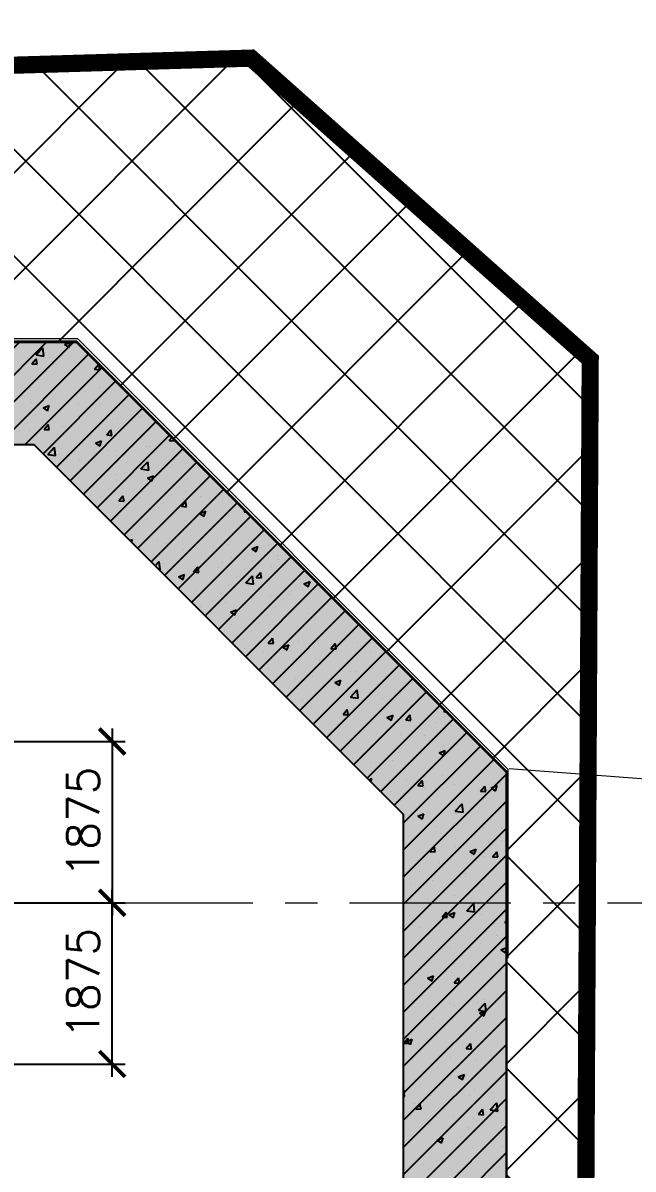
# Model space of a CAD drawing. Header units: millimetres. Extents: x -346728 to 1320345, y -537202 to -385966.
# Drawn here: x 237059 to 244157, y -419763 to -406439 of the extents above; entities that cross this region are included whole.
import ezdxf
from ezdxf.xclip import XClip

# ---------------------------------------------------------------- set-up
doc = ezdxf.new("R2010")
doc.units = ezdxf.units.MM
doc.header["$LTSCALE"] = 100
doc.header["$XCLIPFRAME"] = 2
doc.linetypes.add('DASHED2', pattern=[0.375, 0.25, -0.125])
doc.linetypes.add('X1326_GLB$0$CENTER', pattern=[2, 1.25, -0.25, 0.25, -0.25])
for name, color, linetype, lineweight in [('0 T TEXT', 7, 'Continuous', 13), ('L.DUONG', 234, 'Continuous', 15), ('LINE', 7, 'Continuous', 13), ('X1326_GLB$0$A-tim', 8, 'X1326_GLB$0$CENTER', 9)]:
    doc.layers.add(name, color=color, linetype=linetype, lineweight=lineweight)
doc.layers.add('CL load', color=1, linetype='Continuous', plot=False)
for name, color, linetype in [('hach', 253, 'Continuous'), ('W2', 4, 'Continuous'), ('XR_1326_csPL$0$hach', 253, 'Continuous'), ('XR_1326_csPL$0$W2', 4, 'Continuous')]:
    doc.layers.add(name, color=color, linetype=linetype)
doc.styles.add('simplex', font='simplex.shx')
doc.linetypes.add('FENCELINE2', pattern='A,0.25,-0.1,[132,ltypeshp.shx,S=0.1,R=0,X=-0.1,Y=0],-0.1,1', length=1.45)
doc.dimstyles.new('100', dxfattribs={"dimscale": 150, "dimtxt": 2.5, "dimasz": 2, "dimexe": 1, "dimexo": 1, "dimgap": 1, "dimtad": 1, "dimdec": 0, "dimzin": 0, "dimdsep": 46, "dimtxsty": 'simplex', "dimblk": 'ARCHTICK', "dimcen": 1, "dimdle": 1, "dimclrd": 256, "dimclre": 256, "dimclrt": 6, "dimadec": 0, "dimazin": 0, "dimtfac": 1, "dimtdec": 0, "dimtix": 1, "dimtmove": 2, "dimatfit": 3, "dimfxl": 1, "dimtolj": 1, "dimtzin": 0, "dimarcsym": 0})

# ---------------------------------------------------------------- blocks, each defined once
blk = doc.blocks.new('_ArchTick')
at = {"color": 0, "linetype": 'ByBlock', "const_width": 0.15}
blk.add_lwpolyline([(-0.5, -0.5), (0.5, 0.5)], dxfattribs=at)
blk = doc.blocks.new('*D356')
at = {"layer": 'CL load', "lineweight": -2, "transparency": 16777216}
for p, q in [((238097, -414642), (238097, -416817)), ((235934, -414792), (238247, -414792)), ((235934, -416667), (238247, -416667))]:
    blk.add_line(p, q, dxfattribs=at)
at = {"layer": 'DEFPOINTS', "color": 0, "transparency": 16777216}
for p in [(235784, -414792, 0), (235784, -416667, 0), (238097, -416667)]:
    blk.add_point(p, dxfattribs=at)
at = {"layer": 'CL load', "lineweight": -2, "transparency": 16777216, "xscale": 300, "yscale": 300, "zscale": 300}
for p, rotation in [((238097, -414792), 90), ((238097, -416667), 270)]:
    blk.add_blockref('_ArchTick', p, dxfattribs=dict(at, rotation=rotation))
at = {"layer": 'CL load', "color": 6, "transparency": 16777216, "insert": (237760, -415729), "char_height": 375, "attachment_point": 5, "rotation": 90, "style": 'simplex'}
blk.add_mtext('\\A1;1875', dxfattribs=at)
blk = doc.blocks.new('*D357')
at = {"layer": 'CL load', "lineweight": -2, "transparency": 16777216}
for p, q in [((238097, -418692), (238097, -416517)), ((235934, -416667), (238247, -416667)), ((235934, -418542), (238247, -418542))]:
    blk.add_line(p, q, dxfattribs=at)
at = {"layer": 'DEFPOINTS', "color": 0, "transparency": 16777216}
for p in [(235784, -416667, 0), (238097, -416667), (235784, -418542, 0)]:
    blk.add_point(p, dxfattribs=at)
at = {"layer": 'CL load', "lineweight": -2, "transparency": 16777216, "xscale": 300, "yscale": 300, "zscale": 300}
for p, rotation in [((238097, -416667), 90), ((238097, -418542), 270)]:
    blk.add_blockref('_ArchTick', p, dxfattribs=dict(at, rotation=rotation))
at = {"layer": 'CL load', "color": 6, "transparency": 16777216, "insert": (237760, -417604), "char_height": 375, "attachment_point": 5, "rotation": 90, "style": 'simplex'}
blk.add_mtext('\\A1;1875', dxfattribs=at)
blk = doc.blocks.new('LVL-KHUNGTEN')
blk.add_lwpolyline([(61072.9, 41092.8), (119123.5, 41092.8), (119123.5, 61.9), (61072.9, 61.9)], close=True)
blk = doc.blocks.new('mb duong hh')
at = {"layer": '0 T TEXT', "color": 8, "linetype": 'DASHED2', "ltscale": 300}
blk.add_lwpolyline([(75940, 34596), (80501, 41668), (80491, 88861), (75484, 93868), (-20031, 93860), (-33610, 75885), (-26182, 55955), (-6300, 2612), (0, 0)], close=True, dxfattribs=at)
at = {"layer": 'LINE', "color": 252, "lineweight": 9}
blk.add_line((83019, 88676), (80502, 88869), dxfattribs=at)
blk = doc.blocks.new('MB HANG RAO TAM')
h = blk.add_hatch()
h.set_pattern_fill('ANSI37', color=8, scale=7000, style=0)
h.set_pattern_definition([(45, (527887.4, 631399.9), (-618.7184, 618.7184), []), (135, (527887.4, 631399.9), (-618.7184, -618.7184), [])])
h.paths.add_polyline_path([(89794, 74797), (94796, 69797), (94804, 22611), (90246, 15544), (52523, -1634), (34324, -9922), (14325, -19029), (8025, -16417), (-19267, 56832), (-5688, 74797), (41806, 74797), (65797, 74797)], flags=16)
h.paths.add_polyline_path([(-17293, 40146), (-15160, 40938), (-12777, 34516), (-15127, 33730), (-10493, 20001), (4784, -19373), (12548, -21453), (91490, 14752), (95488, 20874), (95620, 46027), (95770, 74597), (91825, 78101), (52350, 76926), (14008, 75822), (-9259, 75871), (-23844, 71027), (-24251, 60760)])
at = {"layer": 'L.DUONG', "color": 94, "linetype": 'FENCELINE2', "ltscale": 25, "const_width": 200, "elevation": 7850}
blk.add_lwpolyline([(13898, 75822), (14369, 75824), (20809, 75968), (32497, 76335), (48850, 76822), (75776, 77623), (91825, 78101), (95770, 74597), (95712, 63657), (95684, 58344), (95610, 44235), (95553, 33268), (95488, 20874), (91490, 14752), (75806, 7559), (49624, -4449), (26632, -14994), (12548, -21453), (4784, -19373), (0, -7161), (-6626, 9890)], dxfattribs=at)
at = {"layer": 'XR_1326_csPL$0$W2', "color": 7, "ltscale": 0.5, "elevation": 0}
blk.add_lwpolyline([(8025, -16417), (14325, -19029), (90246, 15544), (94804, 22611), (94796, 69797), (89794, 74797), (-5688, 74797), (-19267, 56832)], close=True, dxfattribs=at)

msp = doc.modelspace()

# ---------------------------------------------------------------- hatches: boundary and pattern name
at = {"layer": 'hach'}
h = msp.add_hatch(dxfattribs=at)
h.set_pattern_fill('ANSI31', color=256, scale=70)
h.set_pattern_definition([(45, (121918.56, -508591.22), (-157.15448, 157.15448), [])])
h.paths.add_polyline_path([(142200.7, -410142.2), (128621.2, -428107.5), (155914.1, -501359), (162214.1, -503970.9), (238136.4, -469396.6), (242695.2, -462329.4), (242687.2, -415142.7), (237685.1, -410142.2)])
h.paths.add_polyline_path([(142797.9, -411342.2), (129975.7, -428305.7), (156856.2, -500450.6), (162191.6, -502662.6), (237318.8, -468450.4), (241495.1, -461976.1), (241487, -415639.4), (237188.2, -411342.2)], flags=16)
h = msp.add_hatch(dxfattribs=at)
h.set_pattern_fill('AR-CONC', color=256, scale=4)
h.set_pattern_definition([(50, (121918.56, -508591.2), (728.7387, -63.7563), [76.2, -838.2]), (355, (121918.56, -508591.2), (-140.9737, 764.2274), [60.96, -670.5623]), (100.45144, (121979.3, -508596.54), (587.765, 700.471), [64.76, -712.361]), (46.1842, (121918.6, -508388), (1084.316, -168.1693), [114.3, -1257.3]), (96.63556, (122008.9, -508402), (949.6165, 989.7045), [97.14, -1068.5424]), (351.18415, (121918.6, -508388), (949.6165, 989.7045), [91.44, -1005.839]), (21, (122020.16, -508438.8), (606.4576, -409.0608), [76.2, -838.2]), (326, (122020.16, -508438.8), (247.208, 736.752), [60.96, -670.56]), (71.45144, (122070.7, -508472.9), (853.6657, 327.691), [64.76, -712.3598]), (37.5, (121918.56, -508591.22), (12.3544, 338.22016), [0, -662.432, 0, -680.72, 0, -673.1]), (7.5, (121918.56, -508591.22), (267.27865, 400.7223), [0, -388.112, 0, -647.192, 0, -256.54]), (327.5, (121692, -508591.22), (542.3624, -22.91498), [0, -254, 0, -792.48, 0, -1051.56]), (317.5, (121590.4, -508591.2), (592.5167, 101.706), [0, -330.2, 0, -526.288, 0, -746.76])])
h.paths.add_polyline_path([(142200.7, -410142.2), (128621.2, -428107.5), (155914.1, -501359), (162214.1, -503970.9), (238136.4, -469396.6), (242695.2, -462329.4), (242687.2, -415142.7), (237685.1, -410142.2)])
h.paths.add_polyline_path([(142797.9, -411342.2), (129975.7, -428305.7), (156856.2, -500450.6), (162191.6, -502662.6), (237318.8, -468450.4), (241495.1, -461976.1), (241487, -415639.4), (237188.2, -411342.2)], flags=16)

# ---------------------------------------------------------------- linework, layer by layer
at = {"layer": 'W2', "ltscale": 0.5, "elevation": -1404.9}
for points in [[(142200.7, -410142.2), (128621.2, -428107.5), (155914.1, -501359), (162214.1, -503970.9), (238136.4, -469396.6), (242695.2, -462329.4), (242686.9, -415142.1), (237685.1, -410142.2)], [(142797.9, -411342.2), (129975.7, -428305.7), (156856.2, -500450.6), (162191.6, -502662.6), (237318.8, -468450.4), (241495.1, -461976.1), (241487, -415639.4), (237188.2, -411342.2)]]:
    msp.add_lwpolyline(points, close=True, dxfattribs=at)
at = {"layer": 'X1326_GLB$0$A-tim', "ltscale": 15}
msp.add_line((120859.5, -416666.6, -1404.9), (255546, -416666.6, -1404.9), dxfattribs=at)
at = {"layer": 'XR_1326_csPL$0$hach', "color": 250}
for p, q in [((236140.3, -411342.2, -1404.9), (237340.3, -410142.2, -1404.9)), ((236454.6, -411342.2, -1404.9), (237654.6, -410142.2, -1404.9)), ((237212.8, -410297, -1404.9), (237292, -410214.6, -1404.9)), ((237303.2, -410311.1, -1404.9), (237291.9, -410214.6, -1404.9)), ((237542.5, -410178, -1404.9), (237593.1, -410212, -1404.9)), ((237542.6, -410177.8, -1404.9), (237613.7, -410150.5, -1404.9)), ((237593.1, -410212, -1404.9), (237613.7, -410150.7, -1404.9)), ((236768.9, -411342.2, -1404.9), (237827.1, -410284, -1404.9)), ((237163.7, -410401.2, -1404.9), (237212.7, -410342.8, -1404.9)), ((237224.4, -410406.5, -1404.9), (237212.6, -410342.8, -1404.9)), ((237212.8, -410297, -1404.9), (237303.2, -410311, -1404.9)), ((237313.8, -410279, -1404.9), (237313.8, -410279, -1404.9)), ((237363.2, -410331.9, -1404.9), (237363.2, -410331.9, -1404.9)), ((237664.9, -410376.6, -1404.9), (237664.9, -410376.6, -1404.9)), ((237083.2, -411342.2, -1404.9), (237984.2, -410441.2, -1404.9)), ((237163.7, -410401.2, -1404.9), (237224.5, -410406.5, -1404.9)), ((237410.5, -410410.1, -1404.9), (237410.5, -410410.1, -1404.9)), ((237448.1, -410408.9, -1404.9), (237448.1, -410408.9, -1404.9)), ((237557.3, -410502.1, -1404.9), (237557.3, -410502.1, -1404.9)), ((237577.4, -410468.3, -1404.9), (237577.4, -410468.3, -1404.9)), ((237892.5, -410464.9, -1404.9), (237941.5, -410406.5, -1404.9)), ((237892.5, -410464.9, -1404.9), (237953.2, -410470.2, -1404.9)), ((237953.1, -410470.3, -1404.9), (237941.4, -410406.6, -1404.9)), ((237292.9, -411446.8, -1404.9), (238141.4, -410598.3, -1404.9)), ((237397.6, -410777.3, -1404.9), (237397.6, -410777.3, -1404.9)), ((237435.7, -410747.1, -1404.9), (237435.7, -410747.1, -1404.9)), ((237450.1, -411603.9, -1404.9), (238298.6, -410755.4, -1404.9)), ((237782.4, -410726.7, -1404.9), (237782.4, -410726.7, -1404.9)), ((237948.9, -410682, -1404.9), (237948.9, -410682, -1404.9)), ((237143.2, -410810.8, -1404.9), (237143.2, -410810.8, -1404.9)), ((237161, -410848.3, -1404.9), (237161, -410848.3, -1404.9)), ((237295.3, -410914.7, -1404.9), (237345.9, -410948.8, -1404.9)), ((237295.4, -410914.6, -1404.9), (237366.5, -410887.3, -1404.9)), ((237345.9, -410948.8, -1404.9), (237366.5, -410887.4, -1404.9)), ((237607.3, -411761.1, -1404.9), (238455.8, -410912.5, -1404.9)), ((237703.4, -410871.2, -1404.9), (237703.4, -410871.2, -1404.9)), ((237945.3, -410857.6, -1404.9), (237945.3, -410857.6, -1404.9)), ((238245.8, -410894.1, -1404.9), (238245.8, -410894.1, -1404.9)), ((237352.8, -410959.3, -1404.9), (237352.8, -410959.3, -1404.9)), ((237936.5, -411020.3, -1404.9), (237936.5, -411020.3, -1404.9)), ((238156.8, -411042.9, -1404.9), (238156.8, -411042.9, -1404.9)), ((238411.1, -411009.4, -1404.9), (238411.1, -411009.4, -1404.9)), ((238464.2, -410944.1, -1404.9), (238464.2, -410944.1, -1404.9)), ((237130.3, -411178.1, -1404.9), (237130.3, -411178.1, -1404.9)), ((237304.7, -411165.4, -1404.9), (237353.7, -411107, -1404.9)), ((237304.7, -411165.4, -1404.9), (237365.4, -411170.7, -1404.9)), ((237365.3, -411170.7, -1404.9), (237353.6, -411107, -1404.9)), ((237423.3, -411085.3, -1404.9), (237423.3, -411085.3, -1404.9)), ((237515.1, -411127.4, -1404.9), (237515.1, -411127.4, -1404.9)), ((237764.4, -411918.2, -1404.9), (238612.9, -411069.7, -1404.9)), ((238033.5, -411229.1, -1404.9), (238082.4, -411170.8, -1404.9)), ((238094.1, -411234.5, -1404.9), (238082.3, -411170.8, -1404.9)), ((237901.8, -411323.7, -1404.9), (237973, -411296.3, -1404.9)), ((237901.8, -411323.8, -1404.9), (237952.3, -411357.9, -1404.9)), ((237921.6, -412075.3, -1404.9), (238770.1, -411226.8, -1404.9)), ((237952.3, -411357.9, -1404.9), (237972.9, -411296.5, -1404.9)), ((238033.5, -411229.1, -1404.9), (238094.2, -411234.5, -1404.9)), ((238451.9, -411282.3, -1404.9), (238451.9, -411282.3, -1404.9)), ((238762.2, -411292.9, -1404.9), (238796, -411252.6, -1404.9)), ((238762.2, -411292.9, -1404.9), (238822.9, -411298.2, -1404.9)), ((238822.8, -411298.2, -1404.9), (238818.6, -411275.3, -1404.9)), ((237347.5, -411454.9, -1404.9), (237426.7, -411372.4, -1404.9)), ((237347.5, -411454.9, -1404.9), (237437.9, -411468.9, -1404.9)), ((237411, -411423.5, -1404.9), (237411, -411423.5, -1404.9)), ((237437.9, -411468.9, -1404.9), (237426.6, -411372.4, -1404.9)), ((237505.6, -411390.4, -1404.9), (237505.6, -411390.4, -1404.9)), ((237889.5, -411443.7, -1404.9), (237889.5, -411443.7, -1404.9)), ((237924.2, -411358.5, -1404.9), (237924.2, -411358.5, -1404.9)), ((238047.9, -411413.3, -1404.9), (238047.9, -411413.3, -1404.9)), ((238078.8, -412232.4, -1404.9), (238927.3, -411383.9, -1404.9)), ((238143.8, -411410.2, -1404.9), (238143.8, -411410.2, -1404.9)), ((238495.9, -411362.1, -1404.9), (238495.9, -411362.1, -1404.9)), ((238528.6, -411359.5, -1404.9), (238528.6, -411359.5, -1404.9)), ((238590.3, -411436.2, -1404.9), (238590.3, -411436.2, -1404.9)), ((237719.8, -411526.9, -1404.9), (237719.8, -411526.9, -1404.9)), ((237903.4, -411463.8, -1404.9), (237903.4, -411463.8, -1404.9)), ((238236, -412389.6, -1404.9), (239084.5, -411541.1, -1404.9)), ((238262.1, -411549.8, -1404.9), (238262.1, -411549.8, -1404.9)), ((238431.8, -411623.1, -1404.9), (238511, -411540.6, -1404.9)), ((238522.2, -411637.1, -1404.9), (238511, -411540.6, -1404.9)), ((238739.3, -411585.2, -1404.9), (238739.3, -411585.2, -1404.9)), ((238804.5, -411572.7, -1404.9), (238804.5, -411572.7, -1404.9)), ((238961.2, -411549, -1404.9), (238961.2, -411549, -1404.9)), ((237911.8, -411696.7, -1404.9), (237911.8, -411696.7, -1404.9)), ((238146.8, -411686.9, -1404.9), (238146.8, -411686.9, -1404.9)), ((238393.2, -412546.7, -1404.9), (239241.7, -411698.2, -1404.9)), ((238431.8, -411623.1, -1404.9), (238522.2, -411637.1, -1404.9)), ((238439.5, -411620.5, -1404.9), (238439.5, -411620.5, -1404.9)), ((238508.3, -411732.7, -1404.9), (238579.4, -411705.4, -1404.9)), ((238558.8, -411766.9, -1404.9), (238579.4, -411705.5, -1404.9)), ((238903, -411675.8, -1404.9), (238903, -411675.8, -1404.9)), ((239157.3, -411642.3, -1404.9), (239157.3, -411642.3, -1404.9)), ((237876.5, -411810.9, -1404.9), (237876.5, -411810.9, -1404.9)), ((238261.3, -411760.2, -1404.9), (238261.3, -411760.2, -1404.9)), ((238508.2, -411732.8, -1404.9), (238558.8, -411766.9, -1404.9)), ((238550.4, -412703.8, -1404.9), (239398.8, -411855.3, -1404.9)), ((237845.8, -411929.7, -1404.9), (237845.8, -411929.7, -1404.9)), ((238174.4, -411993.4, -1404.9), (238223.4, -411935, -1404.9)), ((238174.4, -411993.4, -1404.9), (238235.2, -411998.7, -1404.9)), ((238235.1, -411998.7, -1404.9), (238223.3, -411935, -1404.9)), ((238388.2, -411952.7, -1404.9), (238388.2, -411952.7, -1404.9)), ((238427.2, -411958.7, -1404.9), (238427.2, -411958.7, -1404.9)), ((238930.5, -411975.6, -1404.9), (238930.5, -411975.6, -1404.9)), ((238948.8, -411887.2, -1404.9), (238948.8, -411887.2, -1404.9)), ((239127.4, -411940.7, -1404.9), (239127.4, -411940.7, -1404.9)), ((239274.9, -411992.3, -1404.9), (239274.9, -411992.3, -1404.9)), ((237899.5, -412034.9, -1404.9), (237899.5, -412034.9, -1404.9)), ((238534.8, -412042.5, -1404.9), (238534.8, -412042.5, -1404.9)), ((238635.7, -412076.5, -1404.9), (238635.7, -412076.5, -1404.9)), ((238707.5, -412860.9, -1404.9), (239556, -412012.5, -1404.9)), ((238890.1, -412043, -1404.9), (238890.1, -412043, -1404.9)), ((238903.2, -412057.1, -1404.9), (238952.1, -411998.8, -1404.9)), ((238903.2, -412057.1, -1404.9), (238963.9, -412062.4, -1404.9)), ((238963.8, -412062.5, -1404.9), (238952, -411998.8, -1404.9)), ((239114.7, -412141.8, -1404.9), (239185.9, -412114.5, -1404.9)), ((239165.2, -412176, -1404.9), (239185.8, -412114.6, -1404.9)), ((239472.9, -411998.5, -1404.9), (239472.9, -411998.5, -1404.9)), ((239631.9, -412120.9, -1404.9), (239646.8, -412103.2, -1404.9)), ((239631.9, -412120.9, -1404.9), (239667.6, -412124, -1404.9)), ((238864.7, -413018.1, -1404.9), (239713.2, -412169.6, -1404.9)), ((238936.5, -412225.4, -1404.9), (238936.5, -412225.4, -1404.9)), ((239114.7, -412141.9, -1404.9), (239165.2, -412176, -1404.9)), ((239449.7, -412160.4, -1404.9), (239449.7, -412160.4, -1404.9)), ((238414.8, -412297, -1404.9), (238414.8, -412297, -1404.9)), ((239007.6, -412393.1, -1404.9), (239007.6, -412393.1, -1404.9)), ((239021.9, -413175.2, -1404.9), (239870.4, -412326.7, -1404.9)), ((239649.2, -412308.6, -1404.9), (239649.2, -412308.6, -1404.9)), ((238300.7, -412454.3, -1404.9), (238332.2, -412442.2, -1404.9)), ((238321.3, -412474.8, -1404.9), (238332.2, -412442.3, -1404.9)), ((238368.4, -412477.2, -1404.9), (238368.4, -412477.2, -1404.9)), ((238622.8, -412443.7, -1404.9), (238622.8, -412443.7, -1404.9)), ((238732.7, -412494.7, -1404.9), (238732.7, -412494.7, -1404.9)), ((239179.1, -413332.3, -1404.9), (240027.5, -412483.9, -1404.9)), ((239275, -412517.7, -1404.9), (239275, -412517.7, -1404.9)), ((239437.3, -412498.6, -1404.9), (239437.3, -412498.6, -1404.9)), ((239677.9, -412445.3, -1404.9), (239677.9, -412445.3, -1404.9)), ((239721.2, -412550.8, -1404.9), (239792.3, -412523.5, -1404.9)), ((239771.7, -412585, -1404.9), (239792.3, -412523.6, -1404.9)), ((239965, -412422.4, -1404.9), (239965, -412422.4, -1404.9)), ((238924.1, -412563.6, -1404.9), (238924.1, -412563.6, -1404.9)), ((238946.9, -412631.2, -1404.9), (238946.9, -412631.2, -1404.9)), ((239085.4, -412547, -1404.9), (239085.4, -412547, -1404.9)), ((239336.3, -413489.4, -1404.9), (240184.7, -412641, -1404.9)), ((239489.3, -412654.1, -1404.9), (239489.3, -412654.1, -1404.9)), ((239721.2, -412551, -1404.9), (239771.7, -412585, -1404.9)), ((239817.4, -412540.6, -1404.9), (239817.4, -412540.6, -1404.9)), ((240021.1, -412625.2, -1404.9), (240021.1, -412625.2, -1404.9)), ((238596.4, -412749.8, -1404.9), (238645.7, -412698.5, -1404.9)), ((238638.7, -412792.1, -1404.9), (238656.9, -412794.9, -1404.9)), ((238656.9, -412795, -1404.9), (238645.7, -412698.5, -1404.9)), ((238740.3, -412793.8, -1404.9), (238740.3, -412793.8, -1404.9)), ((239044.1, -412821.4, -1404.9), (239093.1, -412763, -1404.9)), ((239104.8, -412826.7, -1404.9), (239093, -412763, -1404.9)), ((239328.9, -412770, -1404.9), (239328.9, -412770, -1404.9)), ((239382, -412709.3, -1404.9), (239382, -412709.3, -1404.9)), ((239636.3, -412675.8, -1404.9), (239636.3, -412675.8, -1404.9)), ((239921.4, -412668.3, -1404.9), (239921.4, -412668.3, -1404.9)), ((239952.6, -412760.6, -1404.9), (239952.6, -412760.6, -1404.9)), ((240031.6, -412677, -1404.9), (240031.6, -412677, -1404.9)), ((238736.3, -412871.7, -1404.9), (238736.3, -412871.7, -1404.9)), ((238867.5, -412878.5, -1404.9), (238938.7, -412851.2, -1404.9)), ((238867.5, -412878.6, -1404.9), (238918, -412912.7, -1404.9)), ((238911.8, -412901.9, -1404.9), (238911.8, -412901.9, -1404.9)), ((238918, -412912.7, -1404.9), (238938.6, -412851.3, -1404.9)), ((239044.1, -412821.4, -1404.9), (239104.9, -412826.7, -1404.9)), ((239424.9, -412836.8, -1404.9), (239424.9, -412836.8, -1404.9)), ((239493.5, -413646.6, -1404.9), (240341.9, -412798.1, -1404.9)), ((239650.9, -412949.1, -1404.9), (239730, -412866.7, -1404.9)), ((239741.2, -412963.1, -1404.9), (239730, -412866.7, -1404.9)), ((239772.9, -412885.1, -1404.9), (239821.9, -412826.7, -1404.9)), ((239772.9, -412885.1, -1404.9), (239833.6, -412890.4, -1404.9)), ((239833.5, -412890.4, -1404.9), (239821.8, -412826.8, -1404.9)), ((239072.9, -413034.1, -1404.9), (239072.9, -413034.1, -1404.9)), ((239615.3, -413057, -1404.9), (239615.3, -413057, -1404.9)), ((239650.6, -413803.7, -1404.9), (240499.1, -412955.3, -1404.9)), ((239650.8, -412949.1, -1404.9), (239741.2, -412963.1, -1404.9)), ((239753.8, -413025.9, -1404.9), (239753.8, -413025.9, -1404.9)), ((240309.4, -413023.9, -1404.9), (240309.4, -413023.9, -1404.9)), ((240327.6, -412960, -1404.9), (240378.1, -412994.1, -1404.9)), ((240327.7, -412959.9, -1404.9), (240398.8, -412932.6, -1404.9)), ((240378.2, -412994.1, -1404.9), (240398.8, -412932.7, -1404.9)), ((240395.5, -412941.4, -1404.9), (240395.5, -412941.4, -1404.9)), ((240461.9, -413027.3, -1404.9), (240461.9, -413027.3, -1404.9)), ((239114.7, -413110, -1404.9), (239114.7, -413110, -1404.9)), ((239369, -413076.5, -1404.9), (239369, -413076.5, -1404.9)), ((239412.6, -413175, -1404.9), (239412.6, -413175, -1404.9)), ((239716.9, -413125.6, -1404.9), (239716.9, -413125.6, -1404.9)), ((239807.8, -413960.8, -1404.9), (240656.3, -413112.4, -1404.9)), ((239940.3, -413098.9, -1404.9), (239940.3, -413098.9, -1404.9)), ((240157.6, -413079.9, -1404.9), (240157.6, -413079.9, -1404.9)), ((239124.4, -413227.3, -1404.9), (239124.4, -413227.3, -1404.9)), ((239473.9, -413287.7, -1404.9), (239524.5, -413321.8, -1404.9)), ((239474, -413287.6, -1404.9), (239545.1, -413260.3, -1404.9)), ((239524.5, -413321.8, -1404.9), (239545.1, -413260.4, -1404.9)), ((239965, -414118, -1404.9), (240813.4, -413269.5, -1404.9)), ((240382.5, -413308.6, -1404.9), (240382.5, -413308.6, -1404.9)), ((240767.3, -413258, -1404.9), (240767.3, -413258, -1404.9)), ((239486.5, -413426.6, -1404.9), (239486.5, -413426.6, -1404.9)), ((239927.9, -413437.1, -1404.9), (239927.9, -413437.1, -1404.9)), ((240122.2, -414275.1, -1404.9), (240970.6, -413426.6, -1404.9)), ((240128.2, -413342.1, -1404.9), (240128.2, -413342.1, -1404.9)), ((240449.6, -413365.5, -1404.9), (240449.6, -413365.5, -1404.9)), ((239400.2, -413513.3, -1404.9), (239400.2, -413513.3, -1404.9)), ((239913.9, -413649.3, -1404.9), (239962.8, -413591, -1404.9)), ((239974.5, -413654.7, -1404.9), (239962.7, -413591, -1404.9)), ((240279.4, -414432.2, -1404.9), (241127.8, -413583.8, -1404.9)), ((240860, -413528.4, -1404.9), (240860, -413528.4, -1404.9)), ((239631.6, -413712.7, -1404.9), (239631.6, -413712.7, -1404.9)), ((239913.9, -413649.3, -1404.9), (239974.6, -413654.7, -1404.9)), ((239959.8, -413599.1, -1404.9), (239959.8, -413599.1, -1404.9)), ((240080.4, -413696.8, -1404.9), (240130.9, -413730.9, -1404.9)), ((240080.5, -413696.7, -1404.9), (240151.6, -413669.3, -1404.9)), ((240115.3, -413709.4, -1404.9), (240115.3, -413709.4, -1404.9)), ((240130.9, -413730.9, -1404.9), (240151.5, -413669.5, -1404.9)), ((240267.4, -413630.1, -1404.9), (240267.4, -413630.1, -1404.9)), ((240437.2, -413703.8, -1404.9), (240437.2, -413703.8, -1404.9)), ((240500, -413658.7, -1404.9), (240500, -413658.7, -1404.9)), ((240502.1, -413622, -1404.9), (240502.1, -413622, -1404.9)), ((240642.6, -413713.1, -1404.9), (240691.6, -413654.7, -1404.9)), ((240642.6, -413713.1, -1404.9), (240703.3, -413718.4, -1404.9)), ((240703.2, -413718.4, -1404.9), (240691.5, -413654.7, -1404.9)), ((240950.4, -413638.7, -1404.9), (240950.4, -413638.7, -1404.9)), ((241044.5, -413644.9, -1404.9), (241044.5, -413644.9, -1404.9)), ((239674.9, -413731.8, -1404.9), (239674.9, -413731.8, -1404.9)), ((239860.9, -413742.9, -1404.9), (239860.9, -413742.9, -1404.9)), ((239915.6, -413775.3, -1404.9), (239915.6, -413775.3, -1404.9)), ((240174, -413735.6, -1404.9), (240174, -413735.6, -1404.9)), ((240436.6, -414589.3, -1404.9), (241285, -413740.9, -1404.9)), ((240510.9, -413853.2, -1404.9), (240510.9, -413853.2, -1404.9)), ((240716.4, -413758.5, -1404.9), (240716.4, -413758.5, -1404.9)), ((241103.4, -413751.5, -1404.9), (241103.4, -413751.5, -1404.9)), ((241258.7, -413781.4, -1404.9), (241258.7, -413781.4, -1404.9)), ((239918.4, -413954.9, -1404.9), (239918.4, -413954.9, -1404.9)), ((240593.7, -414746.5, -1404.9), (241442.1, -413898, -1404.9)), ((240874.4, -413975, -1404.9), (240874.4, -413975, -1404.9)), ((240938.1, -413976.9, -1404.9), (240938.1, -413976.9, -1404.9)), ((241128.8, -413941.5, -1404.9), (241128.8, -413941.5, -1404.9)), ((240232.8, -414059.4, -1404.9), (240232.8, -414059.4, -1404.9)), ((240424.9, -414042, -1404.9), (240424.9, -414042, -1404.9)), ((240686.9, -414105.7, -1404.9), (240758, -414078.4, -1404.9)), ((240686.9, -414105.8, -1404.9), (240737.4, -414139.9, -1404.9)), ((240737.4, -414139.9, -1404.9), (240758, -414078.5, -1404.9)), ((240750.9, -414903.6, -1404.9), (241599.3, -414055.2, -1404.9)), ((241491.4, -414107, -1404.9), (241491.4, -414107, -1404.9)), ((240300, -414138.5, -1404.9), (240300, -414138.5, -1404.9)), ((240842.4, -414161.4, -1404.9), (240842.4, -414161.4, -1404.9)), ((240869.9, -414275.2, -1404.9), (240949, -414192.7, -1404.9)), ((240898.9, -414208.7, -1404.9), (240898.9, -414208.7, -1404.9)), ((240908.1, -415060.7, -1404.9), (241756.5, -414212.3, -1404.9)), ((240960.2, -414289.2, -1404.9), (240949, -414192.7, -1404.9)), ((241384.7, -414184.3, -1404.9), (241384.7, -414184.3, -1404.9)), ((241453.4, -414239, -1404.9), (241453.4, -414239, -1404.9)), ((240306.4, -414310.4, -1404.9), (240306.4, -414310.4, -1404.9)), ((240412.5, -414380.2, -1404.9), (240412.5, -414380.2, -1404.9)), ((240607.1, -414375.7, -1404.9), (240607.1, -414375.7, -1404.9)), ((240861.5, -414342.2, -1404.9), (240861.5, -414342.2, -1404.9)), ((240869.9, -414275.1, -1404.9), (240960.2, -414289.2, -1404.9)), ((240925.7, -414315.2, -1404.9), (240925.7, -414315.2, -1404.9)), ((241065.3, -415217.8, -1404.9), (241913.7, -414369.4, -1404.9)), ((241246.3, -414291.5, -1404.9), (241246.3, -414291.5, -1404.9)), ((240783.6, -414477.3, -1404.9), (240832.5, -414418.9, -1404.9)), ((240783.6, -414477.3, -1404.9), (240844.3, -414482.6, -1404.9)), ((240844.2, -414482.7, -1404.9), (240832.4, -414419, -1404.9)), ((241222.5, -415375, -1404.9), (242070.9, -414526.6, -1404.9)), ((241293.3, -414514.9, -1404.9), (241343.9, -414549, -1404.9)), ((241293.4, -414514.8, -1404.9), (241364.5, -414487.5, -1404.9)), ((241343.9, -414549, -1404.9), (241364.5, -414487.6, -1404.9)), ((241512.3, -414541.1, -1404.9), (241561.3, -414482.7, -1404.9)), ((241572.9, -414546.4, -1404.9), (241561.2, -414482.7, -1404.9)), ((241954.2, -414443.3, -1404.9), (241970.5, -414426.3, -1404.9)), ((241954.2, -414443.3, -1404.9), (241993.7, -414449.4, -1404.9)), ((241962.7, -414505.7, -1404.9), (241962.7, -414505.7, -1404.9)), ((240913.4, -414653.4, -1404.9), (240913.4, -414653.4, -1404.9)), ((241441.1, -414577.2, -1404.9), (241441.1, -414577.2, -1404.9)), ((241512.3, -414541.1, -1404.9), (241573, -414546.4, -1404.9)), ((241620.7, -414607.8, -1404.9), (241620.7, -414607.8, -1404.9)), ((241875, -414574.3, -1404.9), (241875, -414574.3, -1404.9)), ((242042, -414611.5, -1404.9), (242042, -414611.5, -1404.9)), ((240594.2, -414742.9, -1404.9), (240594.2, -414742.9, -1404.9)), ((240644.5, -414680.5, -1404.9), (240644.5, -414680.5, -1404.9)), ((240979, -414692.3, -1404.9), (240979, -414692.3, -1404.9)), ((241186.9, -414703.5, -1404.9), (241186.9, -414703.5, -1404.9)), ((241379.7, -415532.1, -1404.9), (242228, -414683.7, -1404.9)), ((241449.5, -414713.2, -1404.9), (241449.5, -414713.2, -1404.9)), ((241729.2, -414726.4, -1404.9), (241729.2, -414726.4, -1404.9)), ((242271.6, -414749.3, -1404.9), (242271.6, -414749.3, -1404.9)), ((240857, -414814.9, -1404.9), (240857, -414814.9, -1404.9)), ((240858.7, -414817, -1404.9), (240858.7, -414817, -1404.9)), ((241401.1, -414839.9, -1404.9), (241401.1, -414839.9, -1404.9)), ((241428.7, -414915.4, -1404.9), (241428.7, -414915.4, -1404.9)), ((241487, -415739, -1404.9), (242385.2, -414840.8, -1404.9)), ((241899.8, -414923.8, -1404.9), (241971, -414896.5, -1404.9)), ((241899.8, -414923.9, -1404.9), (241950.3, -414958, -1404.9)), ((241943.5, -414862.9, -1404.9), (241943.5, -414862.9, -1404.9)), ((241950.3, -414958, -1404.9), (241970.9, -414896.6, -1404.9)), ((241950.4, -414843.9, -1404.9), (241950.4, -414843.9, -1404.9)), ((241992.5, -414924.4, -1404.9), (241992.5, -414924.4, -1404.9)), ((242285.5, -414834.6, -1404.9), (242285.5, -414834.6, -1404.9)), ((240901, -414991.6, -1404.9), (240901, -414991.6, -1404.9)), ((241100.4, -415038, -1404.9), (241100.4, -415038, -1404.9)), ((241353.4, -415008.5, -1404.9), (241353.4, -415008.5, -1404.9)), ((241487.1, -416053.3, -1404.9), (242542.4, -414998, -1404.9)), ((241607.7, -414975, -1404.9), (241607.7, -414975, -1404.9)), ((241692.9, -414936.3, -1404.9), (241692.9, -414936.3, -1404.9)), ((241487.1, -416367.5, -1404.9), (242687.2, -415167.5, -1404.9)), ((241938, -415182.1, -1404.9), (241938, -415182.1, -1404.9)), ((242451.2, -415117.1, -1404.9), (242451.2, -415117.1, -1404.9)), ((242673.5, -415190.2, -1404.9), (242673.5, -415190.2, -1404.9)), ((241084.3, -415236.9, -1404.9), (241117.3, -415224.2, -1404.9)), ((241105.8, -415258.4, -1404.9), (241117.3, -415224.3, -1404.9)), ((241416.3, -415253.6, -1404.9), (241416.3, -415253.6, -1404.9)), ((241527.1, -415242.8, -1404.9), (241527.1, -415242.8, -1404.9)), ((241653.3, -415305.3, -1404.9), (241702.3, -415246.9, -1404.9)), ((241653.3, -415305.3, -1404.9), (241714, -415310.6, -1404.9)), ((241713.9, -415310.6, -1404.9), (241702.1, -415247, -1404.9)), ((241725.2, -415325.1, -1404.9), (241725.2, -415325.1, -1404.9)), ((242069.5, -415265.7, -1404.9), (242069.5, -415265.7, -1404.9)), ((242081, -415291.9, -1404.9), (242081, -415291.9, -1404.9)), ((242366.9, -415240.6, -1404.9), (242366.9, -415240.6, -1404.9)), ((242382, -415369.1, -1404.9), (242431, -415310.7, -1404.9)), ((242442.6, -415374.4, -1404.9), (242430.9, -415310.7, -1404.9)), ((242506.3, -415332.9, -1404.9), (242577.4, -415305.6, -1404.9)), ((242556.8, -415367.1, -1404.9), (242577.4, -415305.7, -1404.9)), ((242611.8, -415288.7, -1404.9), (242611.8, -415288.7, -1404.9)), ((242621.2, -415207.1, -1404.9), (242621.2, -415207.1, -1404.9)), ((241340.4, -415375.7, -1404.9), (241340.4, -415375.7, -1404.9)), ((241488.4, -415393.6, -1404.9), (241488.4, -415393.6, -1404.9)), ((242382, -415369.1, -1404.9), (242442.7, -415374.4, -1404.9)), ((242438.8, -415455.3, -1404.9), (242438.8, -415455.3, -1404.9)), ((242506.2, -415333, -1404.9), (242556.8, -415367.1, -1404.9)), ((241487.2, -416681.8, -1404.9), (242687.2, -415481.7, -1404.9)), ((241925.6, -415520.3, -1404.9), (241925.6, -415520.3, -1404.9)), ((242088.9, -415601.2, -1404.9), (242168, -415518.7, -1404.9)), ((242179.2, -415615.2, -1404.9), (242168, -415518.7, -1404.9)), ((241652.6, -415660.6, -1404.9), (241723.8, -415633.3, -1404.9)), ((241652.6, -415660.7, -1404.9), (241703.1, -415694.8, -1404.9)), ((241703.1, -415694.8, -1404.9), (241723.7, -415633.4, -1404.9)), ((242088.9, -415601.2, -1404.9), (242179.2, -415615.2, -1404.9)), ((242099.6, -415641.3, -1404.9), (242099.6, -415641.3, -1404.9)), ((242354, -415607.8, -1404.9), (242354, -415607.8, -1404.9)), ((241487.2, -416996, -1404.9), (242687.3, -415796, -1404.9)), ((241871.6, -415784.9, -1404.9), (241871.6, -415784.9, -1404.9)), ((241913.3, -415858.5, -1404.9), (241913.3, -415858.5, -1404.9)), ((242414, -415807.8, -1404.9), (242414, -415807.8, -1404.9)), ((242426.5, -415793.5, -1404.9), (242426.5, -415793.5, -1404.9)), ((242631.5, -415796.4, -1404.9), (242631.5, -415796.4, -1404.9)), ((241543.5, -415898.5, -1404.9), (241543.5, -415898.5, -1404.9)), ((242039, -415898.1, -1404.9), (242039, -415898.1, -1404.9)), ((242085.8, -415921.4, -1404.9), (242085.8, -415921.4, -1404.9)), ((242471.5, -415957.9, -1404.9), (242471.5, -415957.9, -1404.9)), ((242628.2, -415944.3, -1404.9), (242628.2, -415944.3, -1404.9)), ((241487.3, -417310.3, -1404.9), (242687.3, -416110.3, -1404.9)), ((241794.3, -416069.5, -1404.9), (241843.2, -416011.2, -1404.9)), ((241794.3, -416069.5, -1404.9), (241855, -416074.9, -1404.9)), ((241832.3, -416042.1, -1404.9), (241832.3, -416042.1, -1404.9)), ((241854.9, -416074.9, -1404.9), (241843.1, -416011.2, -1404.9)), ((242086.7, -416008.6, -1404.9), (242086.7, -416008.6, -1404.9)), ((242259, -416069.8, -1404.9), (242309.6, -416103.8, -1404.9)), ((242259.1, -416069.6, -1404.9), (242330.2, -416042.3, -1404.9)), ((242282.5, -416121.2, -1404.9), (242282.5, -416121.2, -1404.9)), ((242309.6, -416103.8, -1404.9), (242330.2, -416042.5, -1404.9)), ((242523, -416133.3, -1404.9), (242572, -416074.9, -1404.9)), ((242583.6, -416138.6, -1404.9), (242571.8, -416074.9, -1404.9)), ((241689.9, -416222.9, -1404.9), (241689.9, -416222.9, -1404.9)), ((241900.9, -416196.8, -1404.9), (241900.9, -416196.8, -1404.9)), ((242414.1, -416131.7, -1404.9), (242414.1, -416131.7, -1404.9)), ((242523, -416133.3, -1404.9), (242583.7, -416138.6, -1404.9)), ((241669.5, -416301.4, -1404.9), (241669.5, -416301.4, -1404.9)), ((242204.2, -416358.6, -1404.9), (242204.2, -416358.6, -1404.9)), ((242211.9, -416324.3, -1404.9), (242211.9, -416324.3, -1404.9)), ((241487.4, -417624.5, -1404.9), (242687.4, -416424.5, -1404.9)), ((241565.1, -416442.8, -1404.9), (241565.1, -416442.8, -1404.9)), ((241819.4, -416409.3, -1404.9), (241819.4, -416409.3, -1404.9)), ((242401.8, -416469.9, -1404.9), (242401.8, -416469.9, -1404.9)), ((242670.5, -416476.7, -1404.9), (242670.5, -416476.7, -1404.9)), ((241888.6, -416535, -1404.9), (241888.6, -416535, -1404.9)), ((242078, -416578.4, -1404.9), (242078, -416578.4, -1404.9)), ((241487.4, -417938.8, -1404.9), (242687.4, -416738.8, -1404.9)), ((241935.2, -416833.8, -1404.9), (241984.2, -416775.4, -1404.9)), ((241936.9, -416759.4, -1404.9), (241936.9, -416759.4, -1404.9)), ((241995.8, -416839.1, -1404.9), (241984.1, -416775.4, -1404.9)), ((242011.9, -416806.4, -1404.9), (242083, -416779.1, -1404.9)), ((242062.4, -416840.6, -1404.9), (242083, -416779.2, -1404.9)), ((242223.6, -416759.1, -1404.9), (242302.7, -416676.6, -1404.9)), ((242223.6, -416759.1, -1404.9), (242313.9, -416773.1, -1404.9)), ((242313.9, -416773.1, -1404.9), (242302.7, -416676.6, -1404.9)), ((242578.6, -416674.9, -1404.9), (242578.6, -416674.9, -1404.9)), ((241552.1, -416810, -1404.9), (241552.1, -416810, -1404.9)), ((241876.2, -416873.2, -1404.9), (241876.2, -416873.2, -1404.9)), ((241935.2, -416833.8, -1404.9), (241996, -416839.1, -1404.9)), ((242011.8, -416806.5, -1404.9), (242062.4, -416840.6, -1404.9)), ((242014, -416843.4, -1404.9), (242014, -416843.4, -1404.9)), ((242389.4, -416808.2, -1404.9), (242389.4, -416808.2, -1404.9)), ((242556.4, -416866.4, -1404.9), (242556.4, -416866.4, -1404.9)), ((242664, -416897.5, -1404.9), (242687.5, -416869.5, -1404.9)), ((242664, -416897.5, -1404.9), (242687.5, -416899.6, -1404.9)), ((241487.5, -418253.1, -1404.9), (242687.5, -417053, -1404.9)), ((241685.9, -416957, -1404.9), (241685.9, -416957, -1404.9)), ((242228.2, -416979.9, -1404.9), (242228.2, -416979.9, -1404.9)), ((242565.6, -417042.1, -1404.9), (242565.6, -417042.1, -1404.9)), ((241669.6, -417160.1, -1404.9), (241669.6, -417160.1, -1404.9)), ((242036, -417184.6, -1404.9), (242036, -417184.6, -1404.9)), ((242311.3, -417075.6, -1404.9), (242311.3, -417075.6, -1404.9)), ((242377.1, -417146.4, -1404.9), (242377.1, -417146.4, -1404.9)), ((242618.3, -417215.5, -1404.9), (242687.5, -417188.9, -1404.9)), ((242628.5, -417082.9, -1404.9), (242628.5, -417082.9, -1404.9)), ((241863.9, -417211.4, -1404.9), (241863.9, -417211.4, -1404.9)), ((242618.3, -417215.6, -1404.9), (242668.8, -417249.7, -1404.9)), ((242668.8, -417249.7, -1404.9), (242687.5, -417193.9, -1404.9)), ((241487.5, -418567.3, -1404.9), (242687.5, -417367.3, -1404.9)), ((241811.9, -417359.9, -1404.9), (241811.9, -417359.9, -1404.9)), ((242279.5, -417407.7, -1404.9), (242279.5, -417407.7, -1404.9)), ((242298.4, -417442.8, -1404.9), (242298.4, -417442.8, -1404.9)), ((242354.2, -417382.8, -1404.9), (242354.2, -417382.8, -1404.9)), ((242683.1, -417392.2, -1404.9), (242683.1, -417392.2, -1404.9)), ((241686.9, -417509.4, -1404.9), (241686.9, -417509.4, -1404.9)), ((241764.6, -417543.3, -1404.9), (241815.1, -417577.4, -1404.9)), ((241764.7, -417543.2, -1404.9), (241835.8, -417515.8, -1404.9)), ((241815.2, -417577.4, -1404.9), (241835.8, -417516, -1404.9)), ((241851.5, -417549.6, -1404.9), (241851.5, -417549.6, -1404.9)), ((242044, -417476.3, -1404.9), (242044, -417476.3, -1404.9)), ((242076.2, -417598, -1404.9), (242125.2, -417539.6, -1404.9)), ((242136.8, -417603.3, -1404.9), (242125.1, -417539.6, -1404.9)), ((242364.7, -417484.6, -1404.9), (242364.7, -417484.6, -1404.9)), ((241487.6, -418881.6, -1404.9), (242687.6, -417681.5, -1404.9)), ((242076.2, -417598, -1404.9), (242136.9, -417603.3, -1404.9)), ((242031.1, -417843.6, -1404.9), (242031.1, -417843.6, -1404.9)), ((242352.3, -417822.8, -1404.9), (242352.3, -417822.8, -1404.9)), ((242358.3, -417917, -1404.9), (242437.4, -417834.5, -1404.9)), ((242415.9, -417792.9, -1404.9), (242415.9, -417792.9, -1404.9)), ((242448.6, -417931, -1404.9), (242437.4, -417834.5, -1404.9)), ((242667.5, -417763.3, -1404.9), (242667.5, -417763.3, -1404.9)), ((241614, -417879.1, -1404.9), (241614, -417879.1, -1404.9)), ((241776.7, -417877, -1404.9), (241776.7, -417877, -1404.9)), ((241839.2, -417887.9, -1404.9), (241839.2, -417887.9, -1404.9)), ((242075, -417865, -1404.9), (242075, -417865, -1404.9)), ((242156.4, -417902, -1404.9), (242156.4, -417902, -1404.9)), ((242358.3, -417916.9, -1404.9), (242448.6, -417930.9, -1404.9)), ((242371.1, -417952.2, -1404.9), (242442.3, -417924.9, -1404.9)), ((242371.1, -417952.3, -1404.9), (242421.6, -417986.4, -1404.9)), ((242421.6, -417986.4, -1404.9), (242442.2, -417925, -1404.9)), ((241487.6, -419195.8, -1404.9), (242687.7, -417995.8, -1404.9)), ((241828.2, -418015.5, -1404.9), (241828.2, -418015.5, -1404.9)), ((242370.6, -418038.4, -1404.9), (242370.6, -418038.4, -1404.9)), ((241488.4, -418298.5, -1404.9), (241537.4, -418240.1, -1404.9)), ((241517.4, -418279.9, -1404.9), (241588.6, -418252.6, -1404.9)), ((241549, -418303.8, -1404.9), (241537.3, -418240.1, -1404.9)), ((241567.9, -418314.1, -1404.9), (241588.5, -418252.7, -1404.9)), ((241763.8, -418244.3, -1404.9), (241763.8, -418244.3, -1404.9)), ((241826.8, -418226.1, -1404.9), (241826.8, -418226.1, -1404.9)), ((242148.6, -418193.6, -1404.9), (242148.6, -418193.6, -1404.9)), ((242340, -418161, -1404.9), (242340, -418161, -1404.9)), ((241487.7, -419510.1, -1404.9), (242687.7, -418310, -1404.9)), ((241488.4, -418298.5, -1404.9), (241549.2, -418303.8, -1404.9)), ((241509.5, -418277.8, -1404.9), (241509.5, -418277.8, -1404.9)), ((241517.4, -418280, -1404.9), (241567.9, -418314.1, -1404.9)), ((242217.2, -418362.2, -1404.9), (242266.2, -418303.8, -1404.9)), ((242217.2, -418362.2, -1404.9), (242277.9, -418367.5, -1404.9)), ((242277.8, -418367.6, -1404.9), (242266, -418303.9, -1404.9)), ((242625.5, -418369.5, -1404.9), (242625.5, -418369.5, -1404.9)), ((241954.3, -418418.4, -1404.9), (241954.3, -418418.4, -1404.9)), ((242033, -418471.2, -1404.9), (242033, -418471.2, -1404.9)), ((242327.6, -418499.3, -1404.9), (242327.6, -418499.3, -1404.9)), ((242496.6, -418441.3, -1404.9), (242496.6, -418441.3, -1404.9)), ((242523, -418509.9, -1404.9), (242523, -418509.9, -1404.9)), ((241487.7, -419824.3, -1404.9), (242687.8, -418624.3, -1404.9)), ((241496.5, -418645, -1404.9), (241496.5, -418645, -1404.9)), ((241814.5, -418564.3, -1404.9), (241814.5, -418564.3, -1404.9)), ((241881.3, -418594.3, -1404.9), (241881.3, -418594.3, -1404.9)), ((242123.9, -418689, -1404.9), (242195, -418661.7, -1404.9)), ((242123.9, -418689.1, -1404.9), (242174.4, -418723.2, -1404.9)), ((242174.4, -418723.2, -1404.9), (242195, -418661.8, -1404.9)), ((242276.5, -418694.3, -1404.9), (242276.5, -418694.3, -1404.9)), ((241487.6, -418824.4, -1404.9), (241487.8, -418824.2, -1404.9)), ((241487.6, -418918.9, -1404.9), (241499, -418920.6, -1404.9)), ((241499, -418920.7, -1404.9), (241487.8, -418824.2, -1404.9)), ((241684, -418796, -1404.9), (241684, -418796, -1404.9)), ((241802.1, -418902.5, -1404.9), (241802.1, -418902.5, -1404.9)), ((242255.7, -418910.6, -1404.9), (242255.7, -418910.6, -1404.9)), ((242315.3, -418837.5, -1404.9), (242315.3, -418837.5, -1404.9)), ((242510, -418877.1, -1404.9), (242510, -418877.1, -1404.9)), ((241487.8, -420138.6, -1404.9), (242687.8, -418938.6, -1404.9)), ((241614, -418995.1, -1404.9), (241614, -418995.1, -1404.9)), ((241629.4, -419062.7, -1404.9), (241678.4, -419004.3, -1404.9)), ((241690, -419068, -1404.9), (241678.3, -419004.3, -1404.9)), ((241756.4, -418937.6, -1404.9), (241756.4, -418937.6, -1404.9)), ((242298.8, -418960.5, -1404.9), (242298.8, -418960.5, -1404.9)), ((242493, -419074.8, -1404.9), (242572.1, -418992.4, -1404.9)), ((242583.3, -419088.9, -1404.9), (242572.1, -418992.4, -1404.9)), ((242664.5, -419049.8, -1404.9), (242664.5, -419049.8, -1404.9)), ((241629.4, -419062.7, -1404.9), (241690.1, -419068, -1404.9)), ((241970.6, -419074.1, -1404.9), (241970.6, -419074.1, -1404.9)), ((242072, -419151.5, -1404.9), (242072, -419151.5, -1404.9)), ((242302.9, -419175.7, -1404.9), (242302.9, -419175.7, -1404.9)), ((242358.1, -419126.4, -1404.9), (242407.1, -419068.1, -1404.9)), ((242358.1, -419126.4, -1404.9), (242418.9, -419131.8, -1404.9)), ((242418.7, -419131.8, -1404.9), (242407, -419068.1, -1404.9)), ((242493, -419074.8, -1404.9), (242583.3, -419088.8, -1404.9)), ((242513, -419097, -1404.9), (242513, -419097, -1404.9)), ((241487.8, -420452.8, -1404.9), (242687.9, -419252.8, -1404.9)), ((241789.7, -419240.8, -1404.9), (241789.7, -419240.8, -1404.9)), ((241988.4, -419311.3, -1404.9), (241988.4, -419311.3, -1404.9)), ((242242.8, -419277.8, -1404.9), (242242.8, -419277.8, -1404.9)), ((242627.5, -419227.2, -1404.9), (242627.5, -419227.2, -1404.9)), ((241554.3, -419454, -1404.9), (241554.3, -419454, -1404.9)), ((241876.6, -419425.8, -1404.9), (241927.2, -419459.9, -1404.9)), ((241876.7, -419425.7, -1404.9), (241947.8, -419398.4, -1404.9)), ((241927.2, -419459.9, -1404.9), (241947.8, -419398.5, -1404.9)), ((241487.9, -420767.1, -1404.9), (242687.9, -419567.1, -1404.9)), ((241777.4, -419579, -1404.9), (241777.4, -419579, -1404.9)), ((242096.6, -419476.9, -1404.9), (242096.6, -419476.9, -1404.9)), ((242290.6, -419513.9, -1404.9), (242290.6, -419513.9, -1404.9)), ((242639, -419499.9, -1404.9), (242639, -419499.9, -1404.9)), ((241721.1, -419712, -1404.9), (241721.1, -419712, -1404.9)), ((241975.5, -419678.6, -1404.9), (241975.5, -419678.6, -1404.9)), ((242360.3, -419627.9, -1404.9), (242360.3, -419627.9, -1404.9)), ((242622.5, -419656, -1404.9), (242622.5, -419656, -1404.9)), ((242030, -419757.7, -1404.9), (242030, -419757.7, -1404.9))]:
    msp.add_line(p, q, dxfattribs=at)
at = {"layer": 'XR_1326_csPL$0$W2', "color": 7, "ltscale": 0.5}
for p, q in [((237685.1, -410142.2, -1404.9), (142200.7, -410142.2, -1404.9)), ((242686.9, -415142.1, -1404.9), (237685.1, -410142.2, -1404.9)), ((237188.2, -411342.2, -1404.9), (142797.9, -411342.2, -1404.9)), ((241487, -415639.4, -1404.9), (237188.2, -411342.2, -1404.9)), ((242695.2, -462329.4, -1404.9), (242686.9, -415142.1, -1404.9)), ((241495.1, -461976.1, -1404.9), (241487, -415639.4, -1404.9))]:
    msp.add_line(p, q, dxfattribs=at)

# ---------------------------------------------------------------- block references
at = {"extrusion": (0.00597, -2.28885e-18, 0.999982), "xscale": 3.385207865094198, "yscale": 3.385207865094198, "zscale": 3.385207865094198}
msp.add_blockref('LVL-KHUNGTEN', (-107243.5, -525073.6, -287.1), dxfattribs=at)
ref = msp.add_blockref('mb duong hh', (162214.1, -503978, 0))
XClip(ref).set_block_clipping_path([(-58962.6888090824, -15358.4345334051), (108047.3313388755, 114603.0144500207)])

# ---------------------------------------------------------------- dimensions: what is measured, and where the dimension line sits
at = {"layer": 'CL load'}
for p1, picture, middle in [((235783.7, -414791.6, -1404.9), '*D356', (237759.7, -415729.1, -1404.9)), ((235783.7, -418541.6, -1404.9), '*D357', (237759.7, -417604.1, -1404.9))]:
    dim = msp.add_linear_dim(base=(238097.2, -416666.6, -1404.9), p1=p1, p2=(235783.7, -416666.6, -1404.9), angle=90, dimstyle='100', dxfattribs=at)
    dim.commit()
    dim.dimension.update_dxf_attribs({"geometry": picture, "text_midpoint": middle})

# ---------------------------------------------------------------- next in the draw order: block references
msp.add_blockref('MB HANG RAO TAM', (147888.6, -484948.9, 0))

doc.saveas('drawing.dxf')
